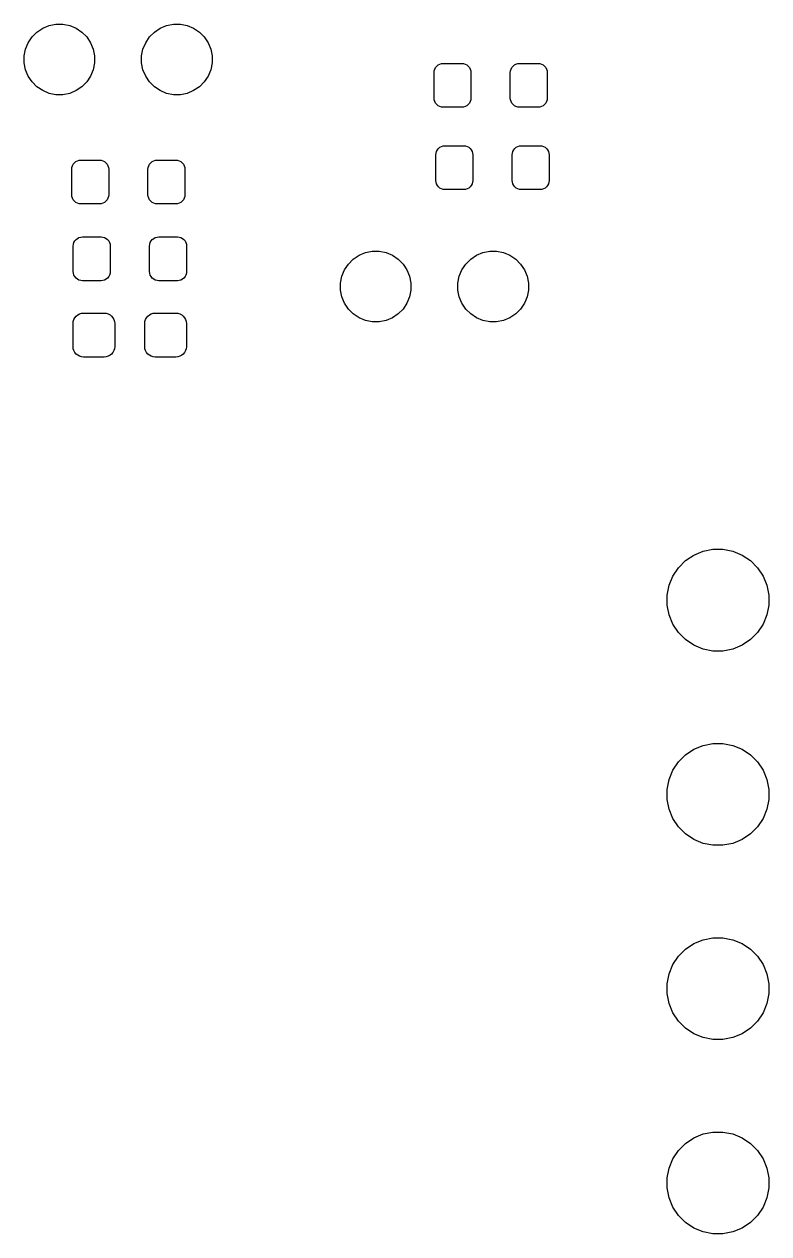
# Model space of a CAD drawing. Extents: x 106 to 211, y -144 to -92.
# Drawn here: x 105.65 to 121.75, y -143.55 to -117.4 of the extents above; entities that cross this region are included whole.
import ezdxf

# ---------------------------------------------------------------- set-up
doc = ezdxf.new("R2010")
doc.units = 0
doc.layers.add('BLACK', color=7, linetype='CONTINUOUS')

msp = doc.modelspace()

# ---------------------------------------------------------------- linework, layer by layer
at = {"layer": 'BLACK', "linetype": 'CONTINUOUS'}
for p, q in [((106.188, -117.427), (106.335, -117.398)), ((106.335, -117.398), (106.485, -117.398)), ((106.485, -117.398), (106.632, -117.427)), ((108.728, -117.427), (108.875, -117.398)), ((108.875, -117.398), (109.025, -117.398)), ((109.025, -117.398), (109.172, -117.427)), ((105.735, -117.799), (105.818, -117.674)), ((105.818, -117.674), (105.924, -117.568)), ((105.924, -117.568), (106.049, -117.485)), ((106.049, -117.485), (106.188, -117.427)), ((106.632, -117.427), (106.771, -117.485)), ((106.771, -117.485), (106.896, -117.568)), ((106.896, -117.568), (107.002, -117.674)), ((107.002, -117.674), (107.085, -117.799)), ((108.275, -117.799), (108.358, -117.674)), ((108.358, -117.674), (108.464, -117.568)), ((108.464, -117.568), (108.589, -117.485)), ((108.589, -117.485), (108.728, -117.427)), ((109.172, -117.427), (109.311, -117.485)), ((109.311, -117.485), (109.436, -117.568)), ((109.436, -117.568), (109.542, -117.674)), ((109.542, -117.674), (109.625, -117.799)), ((105.648, -118.085), (105.677, -117.938)), ((105.677, -117.938), (105.735, -117.799)), ((107.085, -117.799), (107.143, -117.938)), ((107.143, -117.938), (107.172, -118.085)), ((108.188, -118.085), (108.217, -117.938)), ((108.217, -117.938), (108.275, -117.799)), ((109.625, -117.799), (109.683, -117.938)), ((109.683, -117.938), (109.712, -118.085)), ((105.648, -118.235), (105.648, -118.085)), ((107.172, -118.085), (107.172, -118.235)), ((108.188, -118.235), (108.188, -118.085)), ((109.712, -118.085), (109.712, -118.235)), ((105.677, -118.382), (105.648, -118.235)), ((105.735, -118.521), (105.677, -118.382)), ((107.143, -118.382), (107.085, -118.521)), ((107.172, -118.235), (107.143, -118.382)), ((108.217, -118.382), (108.188, -118.235)), ((108.275, -118.521), (108.217, -118.382)), ((109.683, -118.382), (109.625, -118.521)), ((109.712, -118.235), (109.683, -118.382)), ((114.51, -118.445), (114.514, -118.406)), ((114.51, -118.995), (114.51, -118.445)), ((114.514, -118.406), (114.525, -118.368)), ((114.525, -118.368), (114.544, -118.334)), ((114.544, -118.334), (114.569, -118.304)), ((114.569, -118.304), (114.599, -118.279)), ((114.599, -118.279), (114.633, -118.26)), ((114.633, -118.26), (114.671, -118.249)), ((114.671, -118.249), (114.71, -118.245)), ((114.71, -118.245), (115.11, -118.245)), ((115.11, -118.245), (115.149, -118.249)), ((115.149, -118.249), (115.187, -118.26)), ((115.187, -118.26), (115.221, -118.279)), ((115.221, -118.279), (115.251, -118.304)), ((115.251, -118.304), (115.276, -118.334)), ((115.276, -118.334), (115.295, -118.368)), ((115.295, -118.368), (115.306, -118.406)), ((115.306, -118.406), (115.31, -118.445)), ((115.31, -118.445), (115.31, -118.995)), ((116.16, -118.445), (116.164, -118.406)), ((116.16, -118.995), (116.16, -118.445)), ((116.164, -118.406), (116.175, -118.368)), ((116.175, -118.368), (116.194, -118.334)), ((116.194, -118.334), (116.219, -118.304)), ((116.219, -118.304), (116.249, -118.279)), ((116.249, -118.279), (116.283, -118.26)), ((116.283, -118.26), (116.321, -118.249)), ((116.321, -118.249), (116.36, -118.245)), ((116.36, -118.245), (116.76, -118.245)), ((116.76, -118.245), (116.799, -118.249)), ((116.799, -118.249), (116.837, -118.26)), ((116.837, -118.26), (116.871, -118.279)), ((116.871, -118.279), (116.901, -118.304)), ((116.901, -118.304), (116.926, -118.334)), ((116.926, -118.334), (116.945, -118.368)), ((116.945, -118.368), (116.956, -118.406)), ((116.956, -118.406), (116.96, -118.445)), ((116.96, -118.445), (116.96, -118.995)), ((105.818, -118.646), (105.735, -118.521)), ((105.924, -118.752), (105.818, -118.646)), ((107.002, -118.646), (106.896, -118.752)), ((107.085, -118.521), (107.002, -118.646)), ((108.358, -118.646), (108.275, -118.521)), ((108.464, -118.752), (108.358, -118.646)), ((109.542, -118.646), (109.436, -118.752)), ((109.625, -118.521), (109.542, -118.646)), ((106.049, -118.835), (105.924, -118.752)), ((106.188, -118.893), (106.049, -118.835)), ((106.335, -118.922), (106.188, -118.893)), ((106.485, -118.922), (106.335, -118.922)), ((106.632, -118.893), (106.485, -118.922)), ((106.771, -118.835), (106.632, -118.893)), ((106.896, -118.752), (106.771, -118.835)), ((108.589, -118.835), (108.464, -118.752)), ((108.728, -118.893), (108.589, -118.835)), ((108.875, -118.922), (108.728, -118.893)), ((109.025, -118.922), (108.875, -118.922)), ((109.172, -118.893), (109.025, -118.922)), ((109.311, -118.835), (109.172, -118.893)), ((109.436, -118.752), (109.311, -118.835)), ((114.514, -119.034), (114.51, -118.995)), ((114.525, -119.072), (114.514, -119.034)), ((114.544, -119.106), (114.525, -119.072)), ((114.569, -119.136), (114.544, -119.106)), ((114.599, -119.161), (114.569, -119.136)), ((114.633, -119.18), (114.599, -119.161)), ((114.671, -119.191), (114.633, -119.18)), ((114.71, -119.195), (114.671, -119.191)), ((115.11, -119.195), (114.71, -119.195)), ((115.149, -119.191), (115.11, -119.195)), ((115.187, -119.18), (115.149, -119.191)), ((115.221, -119.161), (115.187, -119.18)), ((115.251, -119.136), (115.221, -119.161)), ((115.276, -119.106), (115.251, -119.136)), ((115.295, -119.072), (115.276, -119.106)), ((115.306, -119.034), (115.295, -119.072)), ((115.31, -118.995), (115.306, -119.034)), ((116.164, -119.034), (116.16, -118.995)), ((116.175, -119.072), (116.164, -119.034)), ((116.194, -119.106), (116.175, -119.072)), ((116.219, -119.136), (116.194, -119.106)), ((116.249, -119.161), (116.219, -119.136)), ((116.283, -119.18), (116.249, -119.161)), ((116.321, -119.191), (116.283, -119.18)), ((116.36, -119.195), (116.321, -119.191)), ((116.76, -119.195), (116.36, -119.195)), ((116.799, -119.191), (116.76, -119.195)), ((116.837, -119.18), (116.799, -119.191)), ((116.871, -119.161), (116.837, -119.18)), ((116.901, -119.136), (116.871, -119.161)), ((116.926, -119.106), (116.901, -119.136)), ((116.945, -119.072), (116.926, -119.106)), ((116.956, -119.034), (116.945, -119.072)), ((116.96, -118.995), (116.956, -119.034)), ((114.673, -120.04), (114.711, -120.029)), ((114.711, -120.029), (114.75, -120.025)), ((114.75, -120.025), (115.15, -120.025)), ((115.15, -120.025), (115.189, -120.029)), ((115.189, -120.029), (115.227, -120.04)), ((116.323, -120.04), (116.361, -120.029)), ((116.361, -120.029), (116.4, -120.025)), ((116.4, -120.025), (116.8, -120.025)), ((116.8, -120.025), (116.839, -120.029)), ((116.839, -120.029), (116.877, -120.04)), ((114.55, -120.225), (114.554, -120.186)), ((114.55, -120.775), (114.55, -120.225)), ((114.554, -120.186), (114.565, -120.148)), ((114.565, -120.148), (114.584, -120.114)), ((114.584, -120.114), (114.609, -120.084)), ((114.609, -120.084), (114.639, -120.059)), ((114.639, -120.059), (114.673, -120.04)), ((115.227, -120.04), (115.261, -120.059)), ((115.261, -120.059), (115.291, -120.084)), ((115.291, -120.084), (115.316, -120.114)), ((115.316, -120.114), (115.335, -120.148)), ((115.335, -120.148), (115.346, -120.186)), ((115.346, -120.186), (115.35, -120.225)), ((115.35, -120.225), (115.35, -120.775)), ((116.2, -120.225), (116.204, -120.186)), ((116.2, -120.775), (116.2, -120.225)), ((116.204, -120.186), (116.215, -120.148)), ((116.215, -120.148), (116.234, -120.114)), ((116.234, -120.114), (116.259, -120.084)), ((116.259, -120.084), (116.289, -120.059)), ((116.289, -120.059), (116.323, -120.04)), ((116.877, -120.04), (116.911, -120.059)), ((116.911, -120.059), (116.941, -120.084)), ((116.941, -120.084), (116.966, -120.114)), ((116.966, -120.114), (116.985, -120.148)), ((116.985, -120.148), (116.996, -120.186)), ((116.996, -120.186), (117, -120.225)), ((117, -120.225), (117, -120.775)), ((106.675, -120.535), (106.679, -120.496)), ((106.675, -121.085), (106.675, -120.535)), ((106.679, -120.496), (106.69, -120.458)), ((106.69, -120.458), (106.709, -120.424)), ((106.709, -120.424), (106.734, -120.394)), ((106.734, -120.394), (106.764, -120.369)), ((106.764, -120.369), (106.798, -120.35)), ((106.798, -120.35), (106.836, -120.339)), ((106.836, -120.339), (106.875, -120.335)), ((106.875, -120.335), (107.275, -120.335)), ((107.275, -120.335), (107.314, -120.339)), ((107.314, -120.339), (107.352, -120.35)), ((107.352, -120.35), (107.386, -120.369)), ((107.386, -120.369), (107.416, -120.394)), ((107.416, -120.394), (107.441, -120.424)), ((107.441, -120.424), (107.46, -120.458)), ((107.46, -120.458), (107.471, -120.496)), ((107.471, -120.496), (107.475, -120.535)), ((107.475, -120.535), (107.475, -121.085)), ((108.325, -120.535), (108.329, -120.496)), ((108.325, -121.085), (108.325, -120.535)), ((108.329, -120.496), (108.34, -120.458)), ((108.34, -120.458), (108.359, -120.424)), ((108.359, -120.424), (108.384, -120.394)), ((108.384, -120.394), (108.414, -120.369)), ((108.414, -120.369), (108.448, -120.35)), ((108.448, -120.35), (108.486, -120.339)), ((108.486, -120.339), (108.525, -120.335)), ((108.525, -120.335), (108.925, -120.335)), ((108.925, -120.335), (108.964, -120.339)), ((108.964, -120.339), (109.002, -120.35)), ((109.002, -120.35), (109.036, -120.369)), ((109.036, -120.369), (109.066, -120.394)), ((109.066, -120.394), (109.091, -120.424)), ((109.091, -120.424), (109.11, -120.458)), ((109.11, -120.458), (109.121, -120.496)), ((109.121, -120.496), (109.125, -120.535)), ((109.125, -120.535), (109.125, -121.085)), ((114.554, -120.814), (114.55, -120.775)), ((114.565, -120.852), (114.554, -120.814)), ((115.346, -120.814), (115.335, -120.852)), ((115.35, -120.775), (115.346, -120.814)), ((116.204, -120.814), (116.2, -120.775)), ((116.215, -120.852), (116.204, -120.814)), ((116.996, -120.814), (116.985, -120.852)), ((117, -120.775), (116.996, -120.814)), ((114.584, -120.886), (114.565, -120.852)), ((114.609, -120.916), (114.584, -120.886)), ((114.639, -120.941), (114.609, -120.916)), ((114.673, -120.96), (114.639, -120.941)), ((114.711, -120.971), (114.673, -120.96)), ((114.75, -120.975), (114.711, -120.971)), ((115.15, -120.975), (114.75, -120.975)), ((115.189, -120.971), (115.15, -120.975)), ((115.227, -120.96), (115.189, -120.971)), ((115.261, -120.941), (115.227, -120.96)), ((115.291, -120.916), (115.261, -120.941)), ((115.316, -120.886), (115.291, -120.916)), ((115.335, -120.852), (115.316, -120.886)), ((116.234, -120.886), (116.215, -120.852)), ((116.259, -120.916), (116.234, -120.886)), ((116.289, -120.941), (116.259, -120.916)), ((116.323, -120.96), (116.289, -120.941)), ((116.361, -120.971), (116.323, -120.96)), ((116.4, -120.975), (116.361, -120.971)), ((116.8, -120.975), (116.4, -120.975)), ((116.839, -120.971), (116.8, -120.975)), ((116.877, -120.96), (116.839, -120.971)), ((116.911, -120.941), (116.877, -120.96)), ((116.941, -120.916), (116.911, -120.941)), ((116.966, -120.886), (116.941, -120.916)), ((116.985, -120.852), (116.966, -120.886)), ((106.679, -121.124), (106.675, -121.085)), ((106.69, -121.162), (106.679, -121.124)), ((106.709, -121.196), (106.69, -121.162)), ((106.734, -121.226), (106.709, -121.196)), ((106.764, -121.251), (106.734, -121.226)), ((106.798, -121.27), (106.764, -121.251)), ((106.836, -121.281), (106.798, -121.27)), ((106.875, -121.285), (106.836, -121.281)), ((107.275, -121.285), (106.875, -121.285)), ((107.314, -121.281), (107.275, -121.285)), ((107.352, -121.27), (107.314, -121.281)), ((107.386, -121.251), (107.352, -121.27)), ((107.416, -121.226), (107.386, -121.251)), ((107.441, -121.196), (107.416, -121.226)), ((107.46, -121.162), (107.441, -121.196)), ((107.471, -121.124), (107.46, -121.162)), ((107.475, -121.085), (107.471, -121.124)), ((108.329, -121.124), (108.325, -121.085)), ((108.34, -121.162), (108.329, -121.124)), ((108.359, -121.196), (108.34, -121.162)), ((108.384, -121.226), (108.359, -121.196)), ((108.414, -121.251), (108.384, -121.226)), ((108.448, -121.27), (108.414, -121.251)), ((108.486, -121.281), (108.448, -121.27)), ((108.525, -121.285), (108.486, -121.281)), ((108.925, -121.285), (108.525, -121.285)), ((108.964, -121.281), (108.925, -121.285)), ((109.002, -121.27), (108.964, -121.281)), ((109.036, -121.251), (109.002, -121.27)), ((109.066, -121.226), (109.036, -121.251)), ((109.091, -121.196), (109.066, -121.226)), ((109.11, -121.162), (109.091, -121.196)), ((109.121, -121.124), (109.11, -121.162)), ((109.125, -121.085), (109.121, -121.124)), ((106.714, -122.156), (106.725, -122.118)), ((106.725, -122.118), (106.744, -122.084)), ((106.744, -122.084), (106.769, -122.054)), ((106.769, -122.054), (106.799, -122.029)), ((106.799, -122.029), (106.833, -122.01)), ((106.833, -122.01), (106.871, -121.999)), ((106.871, -121.999), (106.91, -121.995)), ((106.91, -121.995), (107.31, -121.995)), ((107.31, -121.995), (107.349, -121.999)), ((107.349, -121.999), (107.387, -122.01)), ((107.387, -122.01), (107.421, -122.029)), ((107.421, -122.029), (107.451, -122.054)), ((107.451, -122.054), (107.476, -122.084)), ((107.476, -122.084), (107.495, -122.118)), ((107.495, -122.118), (107.506, -122.156)), ((108.364, -122.156), (108.375, -122.118)), ((108.375, -122.118), (108.394, -122.084)), ((108.394, -122.084), (108.419, -122.054)), ((108.419, -122.054), (108.449, -122.029)), ((108.449, -122.029), (108.483, -122.01)), ((108.483, -122.01), (108.521, -121.999)), ((108.521, -121.999), (108.56, -121.995)), ((108.56, -121.995), (108.96, -121.995)), ((108.96, -121.995), (108.999, -121.999)), ((108.999, -121.999), (109.037, -122.01)), ((109.037, -122.01), (109.071, -122.029)), ((109.071, -122.029), (109.101, -122.054)), ((109.101, -122.054), (109.126, -122.084)), ((109.126, -122.084), (109.145, -122.118)), ((109.145, -122.118), (109.156, -122.156)), ((106.71, -122.195), (106.714, -122.156)), ((106.71, -122.745), (106.71, -122.195)), ((107.506, -122.156), (107.51, -122.195)), ((107.51, -122.195), (107.51, -122.745)), ((108.36, -122.195), (108.364, -122.156)), ((108.36, -122.745), (108.36, -122.195)), ((109.156, -122.156), (109.16, -122.195)), ((109.16, -122.195), (109.16, -122.745)), ((112.889, -122.395), (113.028, -122.337)), ((113.028, -122.337), (113.175, -122.308)), ((113.175, -122.308), (113.325, -122.308)), ((113.325, -122.308), (113.472, -122.337)), ((113.472, -122.337), (113.611, -122.395)), ((115.429, -122.395), (115.568, -122.337)), ((115.568, -122.337), (115.715, -122.308)), ((115.715, -122.308), (115.865, -122.308)), ((115.865, -122.308), (116.012, -122.337)), ((116.012, -122.337), (116.151, -122.395)), ((112.575, -122.709), (112.658, -122.584)), ((112.658, -122.584), (112.764, -122.478)), ((112.764, -122.478), (112.889, -122.395)), ((113.611, -122.395), (113.736, -122.478)), ((113.736, -122.478), (113.842, -122.584)), ((113.842, -122.584), (113.925, -122.709)), ((115.115, -122.709), (115.198, -122.584)), ((115.198, -122.584), (115.304, -122.478)), ((115.304, -122.478), (115.429, -122.395)), ((116.151, -122.395), (116.276, -122.478)), ((116.276, -122.478), (116.382, -122.584)), ((116.382, -122.584), (116.465, -122.709)), ((106.714, -122.784), (106.71, -122.745)), ((106.725, -122.822), (106.714, -122.784)), ((106.744, -122.856), (106.725, -122.822)), ((106.769, -122.886), (106.744, -122.856)), ((106.799, -122.911), (106.769, -122.886)), ((106.833, -122.93), (106.799, -122.911)), ((107.421, -122.911), (107.387, -122.93)), ((107.451, -122.886), (107.421, -122.911)), ((107.476, -122.856), (107.451, -122.886)), ((107.495, -122.822), (107.476, -122.856)), ((107.506, -122.784), (107.495, -122.822)), ((107.51, -122.745), (107.506, -122.784)), ((108.364, -122.784), (108.36, -122.745)), ((108.375, -122.822), (108.364, -122.784)), ((108.394, -122.856), (108.375, -122.822)), ((108.419, -122.886), (108.394, -122.856)), ((108.449, -122.911), (108.419, -122.886)), ((108.483, -122.93), (108.449, -122.911)), ((109.071, -122.911), (109.037, -122.93)), ((109.101, -122.886), (109.071, -122.911)), ((109.126, -122.856), (109.101, -122.886)), ((109.145, -122.822), (109.126, -122.856)), ((109.156, -122.784), (109.145, -122.822)), ((109.16, -122.745), (109.156, -122.784)), ((112.488, -122.995), (112.517, -122.848)), ((112.517, -122.848), (112.575, -122.709)), ((113.925, -122.709), (113.983, -122.848)), ((113.983, -122.848), (114.012, -122.995)), ((115.028, -122.995), (115.057, -122.848)), ((115.057, -122.848), (115.115, -122.709)), ((116.465, -122.709), (116.523, -122.848)), ((116.523, -122.848), (116.552, -122.995)), ((106.871, -122.941), (106.833, -122.93)), ((106.91, -122.945), (106.871, -122.941)), ((107.31, -122.945), (106.91, -122.945)), ((107.349, -122.941), (107.31, -122.945)), ((107.387, -122.93), (107.349, -122.941)), ((108.521, -122.941), (108.483, -122.93)), ((108.56, -122.945), (108.521, -122.941)), ((108.96, -122.945), (108.56, -122.945)), ((108.999, -122.941), (108.96, -122.945)), ((109.037, -122.93), (108.999, -122.941)), ((112.488, -123.145), (112.488, -122.995)), ((112.517, -123.292), (112.488, -123.145)), ((114.012, -123.145), (113.983, -123.292)), ((114.012, -122.995), (114.012, -123.145)), ((115.028, -123.145), (115.028, -122.995)), ((115.057, -123.292), (115.028, -123.145)), ((116.552, -123.145), (116.523, -123.292)), ((116.552, -122.995), (116.552, -123.145)), ((112.575, -123.431), (112.517, -123.292)), ((112.658, -123.556), (112.575, -123.431)), ((113.925, -123.431), (113.842, -123.556)), ((113.983, -123.292), (113.925, -123.431)), ((115.115, -123.431), (115.057, -123.292)), ((115.198, -123.556), (115.115, -123.431)), ((116.465, -123.431), (116.382, -123.556)), ((116.523, -123.292), (116.465, -123.431)), ((106.771, -123.711), (106.805, -123.683)), ((106.805, -123.683), (106.844, -123.662)), ((106.844, -123.662), (106.886, -123.649)), ((106.886, -123.649), (106.93, -123.645)), ((106.93, -123.645), (107.38, -123.645)), ((107.38, -123.645), (107.424, -123.649)), ((107.424, -123.649), (107.466, -123.662)), ((107.466, -123.662), (107.505, -123.683)), ((107.505, -123.683), (107.539, -123.711)), ((108.321, -123.711), (108.355, -123.683)), ((108.355, -123.683), (108.394, -123.662)), ((108.394, -123.662), (108.436, -123.649)), ((108.436, -123.649), (108.48, -123.645)), ((108.48, -123.645), (108.93, -123.645)), ((108.93, -123.645), (108.974, -123.649)), ((108.974, -123.649), (109.016, -123.662)), ((109.016, -123.662), (109.055, -123.683)), ((109.055, -123.683), (109.089, -123.711)), ((112.764, -123.662), (112.658, -123.556)), ((112.889, -123.745), (112.764, -123.662)), ((113.736, -123.662), (113.611, -123.745)), ((113.842, -123.556), (113.736, -123.662)), ((115.304, -123.662), (115.198, -123.556)), ((115.429, -123.745), (115.304, -123.662)), ((116.276, -123.662), (116.151, -123.745)), ((116.382, -123.556), (116.276, -123.662)), ((106.705, -123.87), (106.709, -123.826)), ((106.705, -124.37), (106.705, -123.87)), ((106.709, -123.826), (106.722, -123.784)), ((106.722, -123.784), (106.743, -123.745)), ((106.743, -123.745), (106.771, -123.711)), ((107.539, -123.711), (107.567, -123.745)), ((107.567, -123.745), (107.588, -123.784)), ((107.588, -123.784), (107.601, -123.826)), ((107.601, -123.826), (107.605, -123.87)), ((107.605, -123.87), (107.605, -124.37)), ((108.255, -123.87), (108.259, -123.826)), ((108.255, -124.37), (108.255, -123.87)), ((108.259, -123.826), (108.272, -123.784)), ((108.272, -123.784), (108.293, -123.745)), ((108.293, -123.745), (108.321, -123.711)), ((109.089, -123.711), (109.117, -123.745)), ((109.117, -123.745), (109.138, -123.784)), ((109.138, -123.784), (109.151, -123.826)), ((109.151, -123.826), (109.155, -123.87)), ((109.155, -123.87), (109.155, -124.37)), ((113.028, -123.803), (112.889, -123.745)), ((113.175, -123.832), (113.028, -123.803)), ((113.325, -123.832), (113.175, -123.832)), ((113.472, -123.803), (113.325, -123.832)), ((113.611, -123.745), (113.472, -123.803)), ((115.568, -123.803), (115.429, -123.745)), ((115.715, -123.832), (115.568, -123.803)), ((115.865, -123.832), (115.715, -123.832)), ((116.012, -123.803), (115.865, -123.832)), ((116.151, -123.745), (116.012, -123.803)), ((106.709, -124.414), (106.705, -124.37)), ((106.722, -124.456), (106.709, -124.414)), ((106.743, -124.495), (106.722, -124.456)), ((107.588, -124.456), (107.567, -124.495)), ((107.601, -124.414), (107.588, -124.456)), ((107.605, -124.37), (107.601, -124.414)), ((108.259, -124.414), (108.255, -124.37)), ((108.272, -124.456), (108.259, -124.414)), ((108.293, -124.495), (108.272, -124.456)), ((109.138, -124.456), (109.117, -124.495)), ((109.151, -124.414), (109.138, -124.456)), ((109.155, -124.37), (109.151, -124.414)), ((106.771, -124.529), (106.743, -124.495)), ((106.805, -124.557), (106.771, -124.529)), ((106.844, -124.578), (106.805, -124.557)), ((106.886, -124.591), (106.844, -124.578)), ((106.93, -124.595), (106.886, -124.591)), ((107.38, -124.595), (106.93, -124.595)), ((107.424, -124.591), (107.38, -124.595)), ((107.466, -124.578), (107.424, -124.591)), ((107.505, -124.557), (107.466, -124.578)), ((107.539, -124.529), (107.505, -124.557)), ((107.567, -124.495), (107.539, -124.529)), ((108.321, -124.529), (108.293, -124.495)), ((108.355, -124.557), (108.321, -124.529)), ((108.394, -124.578), (108.355, -124.557)), ((108.436, -124.591), (108.394, -124.578)), ((108.48, -124.595), (108.436, -124.591)), ((108.93, -124.595), (108.48, -124.595)), ((108.974, -124.591), (108.93, -124.595)), ((109.016, -124.578), (108.974, -124.591)), ((109.055, -124.557), (109.016, -124.578)), ((109.089, -124.529), (109.055, -124.557)), ((109.117, -124.495), (109.089, -124.529)), ((119.949, -128.996), (120.129, -128.875)), ((120.129, -128.875), (120.329, -128.792)), ((120.329, -128.792), (120.542, -128.75)), ((120.542, -128.75), (120.758, -128.75)), ((120.758, -128.75), (120.971, -128.792)), ((120.971, -128.792), (121.171, -128.875)), ((121.171, -128.875), (121.351, -128.996)), ((119.675, -129.329), (119.796, -129.149)), ((119.796, -129.149), (119.949, -128.996)), ((121.351, -128.996), (121.504, -129.149)), ((121.504, -129.149), (121.625, -129.329)), ((119.592, -129.529), (119.675, -129.329)), ((121.625, -129.329), (121.708, -129.529)), ((119.55, -129.742), (119.592, -129.529)), ((121.708, -129.529), (121.75, -129.742)), ((119.55, -129.958), (119.55, -129.742)), ((119.592, -130.171), (119.55, -129.958)), ((121.75, -129.958), (121.708, -130.171)), ((121.75, -129.742), (121.75, -129.958)), ((119.675, -130.371), (119.592, -130.171)), ((121.708, -130.171), (121.625, -130.371)), ((119.796, -130.551), (119.675, -130.371)), ((121.625, -130.371), (121.504, -130.551)), ((119.949, -130.704), (119.796, -130.551)), ((120.129, -130.825), (119.949, -130.704)), ((121.351, -130.704), (121.171, -130.825)), ((121.504, -130.551), (121.351, -130.704)), ((120.329, -130.908), (120.129, -130.825)), ((120.542, -130.95), (120.329, -130.908)), ((120.758, -130.95), (120.542, -130.95)), ((120.971, -130.908), (120.758, -130.95)), ((121.171, -130.825), (120.971, -130.908)), ((119.949, -133.196), (120.129, -133.075)), ((120.129, -133.075), (120.329, -132.992)), ((120.329, -132.992), (120.542, -132.95)), ((120.542, -132.95), (120.758, -132.95)), ((120.758, -132.95), (120.971, -132.992)), ((120.971, -132.992), (121.171, -133.075)), ((121.171, -133.075), (121.351, -133.196)), ((119.675, -133.529), (119.796, -133.349)), ((119.796, -133.349), (119.949, -133.196)), ((121.351, -133.196), (121.504, -133.349)), ((121.504, -133.349), (121.625, -133.529)), ((119.592, -133.729), (119.675, -133.529)), ((121.625, -133.529), (121.708, -133.729)), ((119.55, -133.942), (119.592, -133.729)), ((121.708, -133.729), (121.75, -133.942)), ((119.55, -134.158), (119.55, -133.942)), ((119.592, -134.371), (119.55, -134.158)), ((121.75, -134.158), (121.708, -134.371)), ((121.75, -133.942), (121.75, -134.158)), ((119.675, -134.571), (119.592, -134.371)), ((121.708, -134.371), (121.625, -134.571)), ((119.796, -134.751), (119.675, -134.571)), ((121.625, -134.571), (121.504, -134.751)), ((119.949, -134.904), (119.796, -134.751)), ((120.129, -135.025), (119.949, -134.904)), ((121.351, -134.904), (121.171, -135.025)), ((121.504, -134.751), (121.351, -134.904)), ((120.329, -135.108), (120.129, -135.025)), ((120.542, -135.15), (120.329, -135.108)), ((120.758, -135.15), (120.542, -135.15)), ((120.971, -135.108), (120.758, -135.15)), ((121.171, -135.025), (120.971, -135.108)), ((119.949, -137.396), (120.129, -137.275)), ((120.129, -137.275), (120.329, -137.192)), ((120.329, -137.192), (120.542, -137.15)), ((120.542, -137.15), (120.758, -137.15)), ((120.758, -137.15), (120.971, -137.192)), ((120.971, -137.192), (121.171, -137.275)), ((121.171, -137.275), (121.351, -137.396)), ((119.675, -137.729), (119.796, -137.549)), ((119.796, -137.549), (119.949, -137.396)), ((121.351, -137.396), (121.504, -137.549)), ((121.504, -137.549), (121.625, -137.729)), ((119.592, -137.929), (119.675, -137.729)), ((121.625, -137.729), (121.708, -137.929)), ((119.55, -138.142), (119.592, -137.929)), ((121.708, -137.929), (121.75, -138.142)), ((119.55, -138.358), (119.55, -138.142)), ((121.75, -138.142), (121.75, -138.358)), ((119.592, -138.571), (119.55, -138.358)), ((119.675, -138.771), (119.592, -138.571)), ((121.708, -138.571), (121.625, -138.771)), ((121.75, -138.358), (121.708, -138.571)), ((119.796, -138.951), (119.675, -138.771)), ((121.625, -138.771), (121.504, -138.951)), ((119.949, -139.104), (119.796, -138.951)), ((120.129, -139.225), (119.949, -139.104)), ((121.351, -139.104), (121.171, -139.225)), ((121.504, -138.951), (121.351, -139.104)), ((120.329, -139.308), (120.129, -139.225)), ((120.542, -139.35), (120.329, -139.308)), ((120.758, -139.35), (120.542, -139.35)), ((120.971, -139.308), (120.758, -139.35)), ((121.171, -139.225), (120.971, -139.308)), ((119.949, -141.596), (120.129, -141.475)), ((120.129, -141.475), (120.329, -141.392)), ((120.329, -141.392), (120.542, -141.35)), ((120.542, -141.35), (120.758, -141.35)), ((120.758, -141.35), (120.971, -141.392)), ((120.971, -141.392), (121.171, -141.475)), ((121.171, -141.475), (121.351, -141.596)), ((119.796, -141.749), (119.949, -141.596)), ((121.351, -141.596), (121.504, -141.749)), ((119.592, -142.129), (119.675, -141.929)), ((119.675, -141.929), (119.796, -141.749)), ((121.504, -141.749), (121.625, -141.929)), ((121.625, -141.929), (121.708, -142.129)), ((119.55, -142.342), (119.592, -142.129)), ((121.708, -142.129), (121.75, -142.342)), ((119.55, -142.558), (119.55, -142.342)), ((121.75, -142.342), (121.75, -142.558)), ((119.592, -142.771), (119.55, -142.558)), ((119.675, -142.971), (119.592, -142.771)), ((121.708, -142.771), (121.625, -142.971)), ((121.75, -142.558), (121.708, -142.771)), ((119.796, -143.151), (119.675, -142.971)), ((121.625, -142.971), (121.504, -143.151)), ((119.949, -143.304), (119.796, -143.151)), ((120.129, -143.425), (119.949, -143.304)), ((121.351, -143.304), (121.171, -143.425)), ((121.504, -143.151), (121.351, -143.304)), ((120.329, -143.508), (120.129, -143.425)), ((120.542, -143.55), (120.329, -143.508)), ((120.758, -143.55), (120.542, -143.55)), ((120.971, -143.508), (120.758, -143.55)), ((121.171, -143.425), (120.971, -143.508))]:
    msp.add_line(p, q, dxfattribs=at)

doc.saveas('drawing.dxf')
